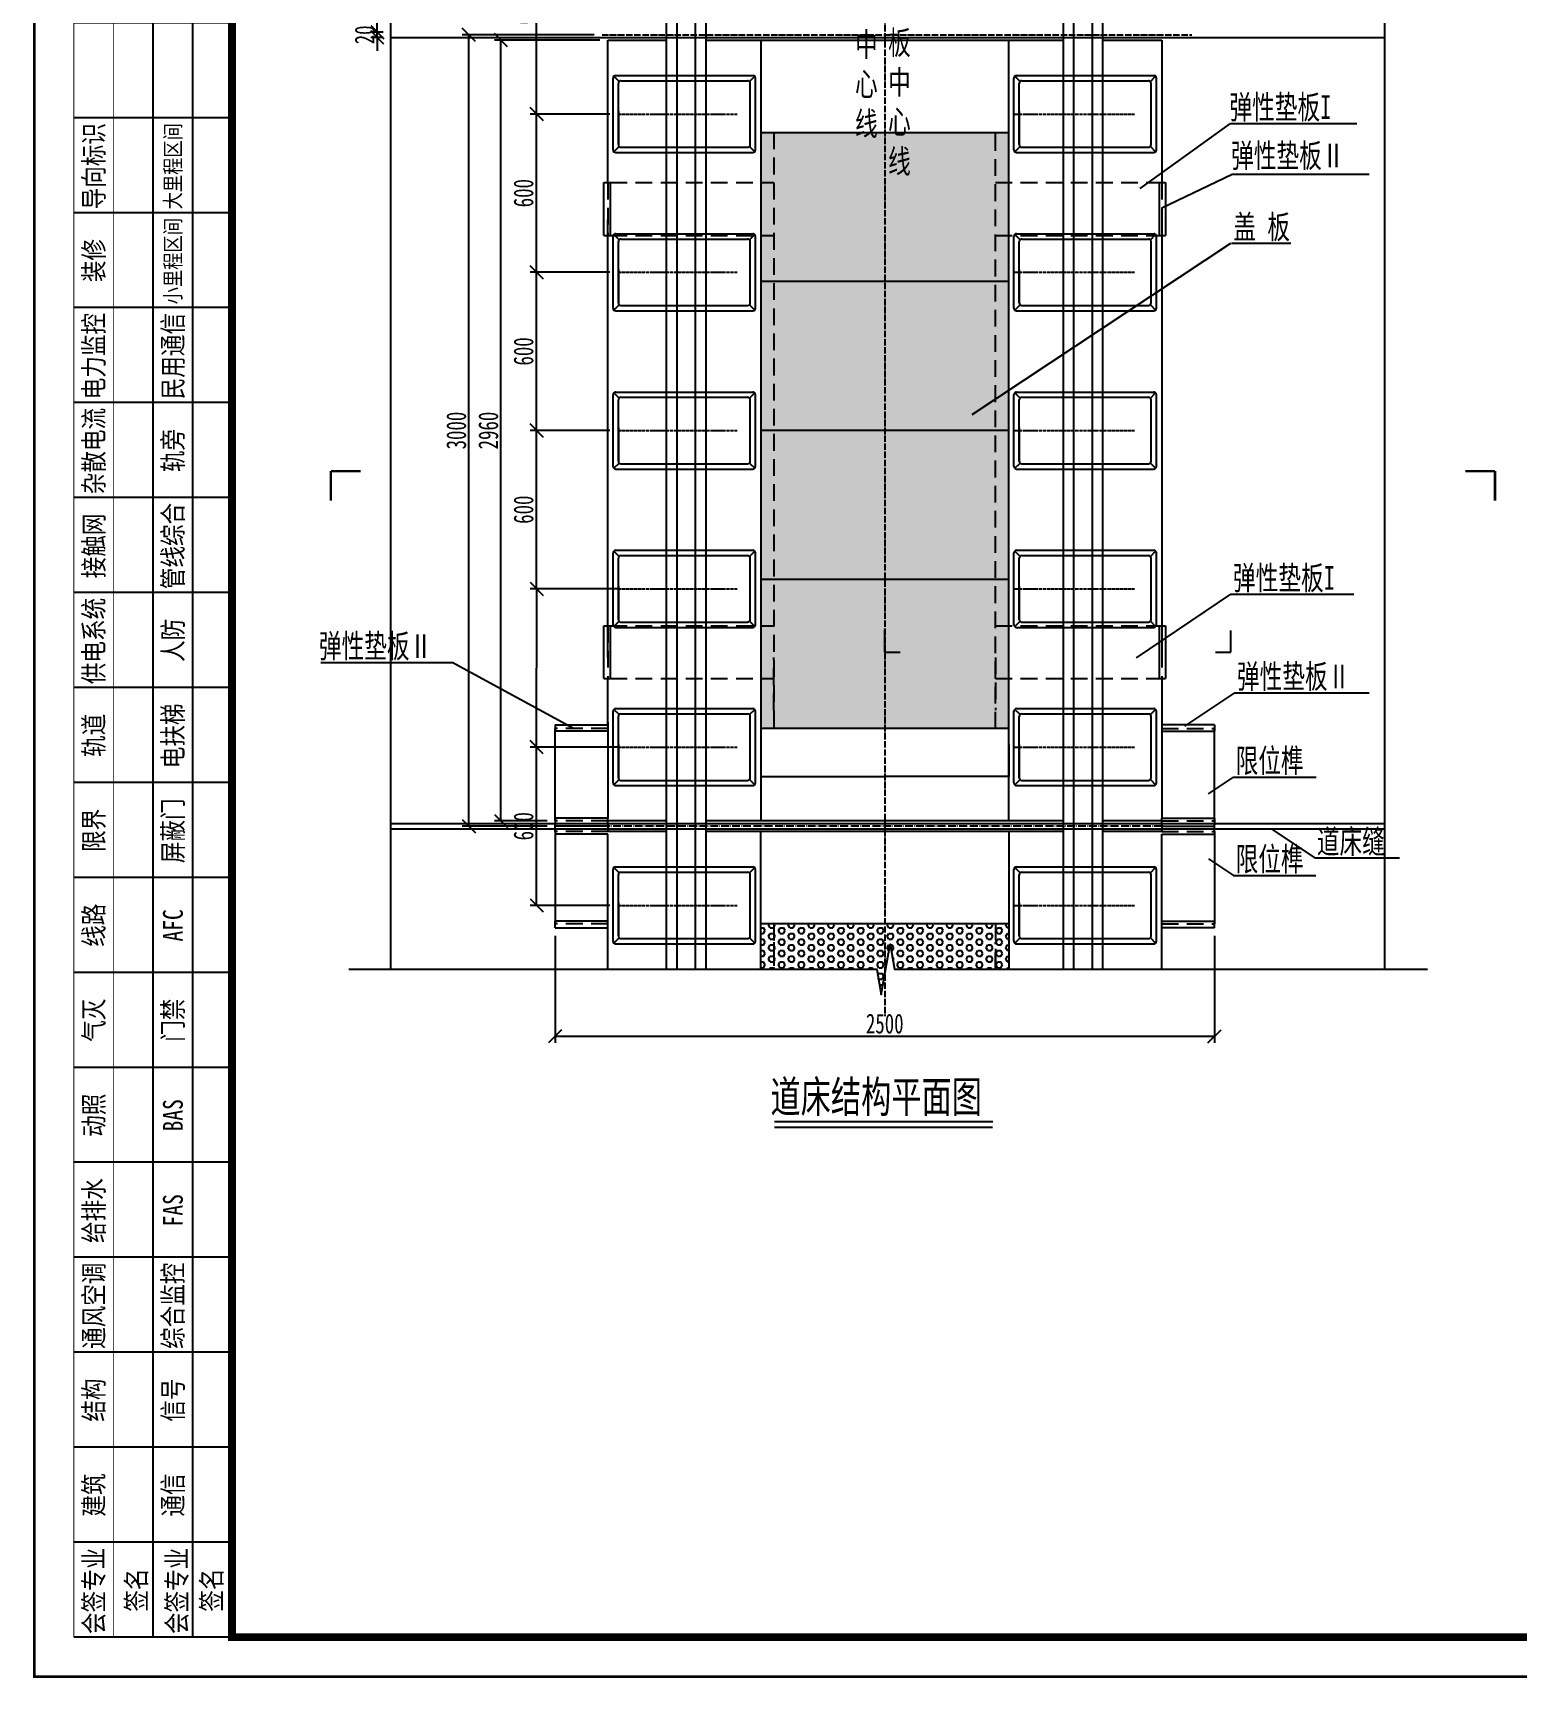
# Model space of a CAD drawing. Header units: millimetres. Extents: x -1251 to 14509, y -61027 to -50920.
# Drawn here: x -1251 to 4376, y -61027 to -54791 of the extents above; entities that cross this region are included whole.
import ezdxf
from ezdxf.enums import TextEntityAlignment as Align

# ---------------------------------------------------------------- set-up
doc = ezdxf.new("R2010")
doc.units = ezdxf.units.MM
for name, pattern in [('ACAD_ISO04W100', [30.5, 24, -3, 0.5, -3]), ('CENTER', [4.1, 3, -0.5, 0.1, -0.5]), ('DASHED', [19.05, 12.7, -6.35])]:
    doc.linetypes.add(name, pattern=pattern)
doc.layers.get('Defpoints').update_dxf_attribs({"color": 250})
for name, color, linetype in [('2', 4, 'Continuous'), ('4', 4, 'Continuous'), ('Axes', 7, 'ACAD_ISO04W100'), ('BZ', 7, 'Continuous'), ('GesoftDrawFrameCountersignBlockLayer', 7, 'Continuous'), ('GesoftDrawFrameCountersignLayer', 7, 'Continuous'), ('GesoftDrawFrameFrameBlockLayer', 7, 'Continuous'), ('GesoftDrawFrameInLineLayer', 85, 'Continuous'), ('GesoftDrawFrameOutLineLayer', 180, 'Continuous'), ('GesoftDrawFrameTitleLayer', 7, 'Continuous'), ('Q◆03 公共标注', 44, 'Continuous'), ('Wall-混凝土墙', 200, 'Continuous'), ('尺寸标注', 7, 'Continuous'), ('枠', 6, 'Continuous'), ('标注', 3, 'Continuous'), ('铁垫板', 7, 'Continuous')]:
    doc.layers.add(name, color=color, linetype=linetype)
doc.styles.add('HZ', font='SimSun.ttf', dxfattribs={"width": 0.7})
doc.styles.add('HZTXT', font='NSimSun.ttf', dxfattribs={"width": 0.7})
doc.styles.get("Standard").update_dxf_attribs({"font": 'arial.ttf'})
doc.styles.add('宋体样式', font='SimSun.ttf', dxfattribs={"width": 0.8})
doc.styles.add('宋体样式宽度0.7', font='SimSun.ttf', dxfattribs={"width": 0.7})
doc.styles.add('宋体样式宽度0.8', font='SimSun.ttf', dxfattribs={"width": 0.8})
doc.styles.add('条形码', font='BC_C39.FBC', dxfattribs={"height": 11})
doc.dimstyles.new('DIMN', dxfattribs={"dimtxt": 75, "dimasz": 50, "dimexe": 25, "dimexo": 30.0005, "dimgap": 10, "dimtad": 1, "dimdec": 0, "dimzin": 0, "dimdsep": 46, "dimtxsty": 'HZ', "dimblk": 'OBLIQUE', "dimcen": 0, "dimclrt": 7, "dimazin": 2, "dimtfac": 1, "dimtdec": 0, "dimtix": 1, "dimtmove": 2, "dimatfit": 3, "dimfxl": 0, "dimtolj": 1, "dimtzin": 0, "dimarcsym": 0})
doc.dimstyles.get("Standard").update_dxf_attribs({"dimtxt": 0.18, "dimasz": 0.18, "dimexe": 0.18, "dimexo": 0.0625, "dimgap": 0.09, "dimtad": 0, "dimtih": 1, "dimtoh": 1, "dimdec": 4, "dimzin": 0, "dimdsep": 46, "dimtxsty": 'Standard', "dimcen": 0.09, "dimadec": 0, "dimazin": 0, "dimtfac": 1, "dimtdec": 4, "dimtofl": 0, "dimtmove": 0, "dimatfit": 3, "dimfxl": 0, "dimtolj": 1, "dimtzin": 0, "dimarcsym": 0})

# ---------------------------------------------------------------- blocks, each defined once
blk = doc.blocks.new('_Oblique')
at = {"color": 0, "linetype": 'ByBlock', "lineweight": -2}
blk.add_line((-0.5, -0.5), (0.5, 0.5), dxfattribs=at)
blk = doc.blocks.new('*D37')
at = {"layer": 'Defpoints', "color": 0, "transparency": 16777216}
for p in [(523.3, -54818.1), (928.5, -54818.1), (728.5, -57778.1)]:
    blk.add_point(p, dxfattribs=at)
at = {"layer": 'Q◆03 公共标注', "color": 0, "lineweight": -2, "transparency": 16777216}
for p, q in [((898.5, -54818.1), (498.3, -54818.1)), ((523.3, -57778.1), (523.3, -54818.1)), ((698.5, -57778.1), (498.3, -57778.1))]:
    blk.add_line(p, q, dxfattribs=at)
at = {"layer": 'Q◆03 公共标注', "color": 0, "lineweight": -2, "transparency": 16777216, "xscale": 50, "yscale": 50, "zscale": 50}
for p, rotation in [((523.3, -54818.1), 90), ((523.3, -57778.1), 270)]:
    blk.add_blockref('_Oblique', p, dxfattribs=dict(at, rotation=rotation))
at = {"layer": 'Q◆03 公共标注', "color": 7, "transparency": 16777216, "insert": (475.8, -56298.1), "char_height": 75, "attachment_point": 5, "rotation": 90, "style": 'HZ'}
blk.add_mtext('\\A1;2960', dxfattribs=at)
blk = doc.blocks.new('*D38')
at = {"layer": 'Defpoints', "color": 0, "transparency": 16777216}
for p in [(401.7, -54798.1), (907.1, -54798.1), (728.5, -57798.1)]:
    blk.add_point(p, dxfattribs=at)
at = {"layer": 'Q◆03 公共标注', "color": 0, "lineweight": -2, "transparency": 16777216}
for p, q in [((877.1, -54798.1), (376.7, -54798.1)), ((401.7, -57798.1), (401.7, -54798.1)), ((698.5, -57798.1), (376.7, -57798.1))]:
    blk.add_line(p, q, dxfattribs=at)
at = {"layer": 'Q◆03 公共标注', "color": 0, "lineweight": -2, "transparency": 16777216, "xscale": 50, "yscale": 50, "zscale": 50}
for p, rotation in [((401.7, -54798.1), 90), ((401.7, -57798.1), 270)]:
    blk.add_blockref('_Oblique', p, dxfattribs=dict(at, rotation=rotation))
at = {"layer": 'Q◆03 公共标注', "color": 7, "transparency": 16777216, "insert": (354.2, -56298.1), "char_height": 75, "attachment_point": 5, "rotation": 90, "style": 'HZ'}
blk.add_mtext('\\A1;3000', dxfattribs=at)
blk = doc.blocks.new('*D40')
at = {"layer": 'Defpoints', "color": 0, "transparency": 16777216}
for p in [(728.5, -58183.1), (3228.5, -58183.1), (3228.5, -58594.4)]:
    blk.add_point(p, dxfattribs=at)
at = {"layer": 'Q◆03 公共标注', "color": 0, "lineweight": -2, "transparency": 16777216}
for p, q in [((728.5, -58213.1), (728.5, -58619.4)), ((3228.5, -58213.1), (3228.5, -58619.4)), ((728.5, -58594.4), (3228.5, -58594.4))]:
    blk.add_line(p, q, dxfattribs=at)
at = {"layer": 'Q◆03 公共标注', "color": 0, "lineweight": -2, "transparency": 16777216, "xscale": 50, "yscale": 50, "zscale": 50, "rotation": 180}
blk.add_blockref('_Oblique', (728.5, -58594.4), dxfattribs=at)
at = {"layer": 'Q◆03 公共标注', "color": 0, "lineweight": -2, "transparency": 16777216, "xscale": 50, "yscale": 50, "zscale": 50}
blk.add_blockref('_Oblique', (3228.5, -58594.4), dxfattribs=at)
at = {"layer": 'Q◆03 公共标注', "color": 7, "transparency": 16777216, "insert": (1978.5, -58546.9), "char_height": 75, "attachment_point": 5, "style": 'HZ'}
blk.add_mtext('\\A1;2500', dxfattribs=at)
blk = doc.blocks.new('*D36')
at = {"layer": 'BZ', "color": 0, "lineweight": -2, "transparency": 16777216}
for p, q in [((1508.5, -57488.2), (1508.5, -57609.3)), ((2448.5, -57488.2), (2448.5, -57609.3)), ((1508.6, -57609.2), (1977.9, -57609.2)), ((2448.3, -57609.2), (1979.1, -57609.2))]:
    blk.add_line(p, q, dxfattribs=at)
at = {"layer": 'BZ', "color": 0, "transparency": 16777216}
for points in [[(1508.6, -57609.1), (1508.6, -57609.2), (1508.5, -57609.2)], [(2448.3, -57609.1), (2448.3, -57609.2), (2448.5, -57609.2)]]:
    blk.add_solid(points, dxfattribs=at)
at = {"layer": 'Defpoints', "color": 0, "transparency": 16777216}
for p in [(1508.5, -57488.1), (2448.5, -57488.1), (2448.5, -57609.2)]:
    blk.add_point(p, dxfattribs=at)
at = {"layer": 'BZ', "color": 0, "transparency": 16777216, "insert": (1978.5, -57609.2), "char_height": 0.18, "attachment_point": 5}
blk.add_mtext('\\A1;940.0000', dxfattribs=at)
blk = doc.blocks.new('*D21')
at = {"layer": 'BZ', "color": 0, "lineweight": -2, "transparency": 16777216}
for p, q in [((966.6, -56898.1), (658.5, -56898.1)), ((658.7, -56898.3), (658.7, -57198)), ((658.7, -57498), (658.7, -57198.3)), ((966.6, -57498.1), (658.5, -57498.1))]:
    blk.add_line(p, q, dxfattribs=at)
at = {"layer": 'BZ', "color": 0, "transparency": 16777216}
for points in [[(658.6, -56898.3), (658.7, -56898.3), (658.7, -56898.1)], [(658.6, -57498), (658.7, -57498), (658.7, -57498.1)]]:
    blk.add_solid(points, dxfattribs=at)
at = {"layer": 'Defpoints', "color": 0, "transparency": 16777216}
for p in [(658.7, -56898.1), (966.7, -56898.1), (966.7, -57498.1)]:
    blk.add_point(p, dxfattribs=at)
at = {"layer": 'BZ', "color": 0, "transparency": 16777216, "insert": (658.7, -57198.1), "char_height": 0.18, "attachment_point": 5}
blk.add_mtext('\\A1;600.0000', dxfattribs=at)
blk = doc.blocks.new('*D22')
at = {"layer": 'Defpoints', "color": 0, "transparency": 16777216}
for p in [(658.7, -55098.1), (966.7, -55098.1), (966.7, -55698.1)]:
    blk.add_point(p, dxfattribs=at)
at = {"layer": 'Q◆03 公共标注', "color": 0, "lineweight": -2, "transparency": 16777216}
for p, q in [((936.7, -55098.1), (633.7, -55098.1)), ((658.7, -55698.1), (658.7, -55098.1)), ((936.7, -55698.1), (633.7, -55698.1))]:
    blk.add_line(p, q, dxfattribs=at)
at = {"layer": 'Q◆03 公共标注', "color": 0, "lineweight": -2, "transparency": 16777216, "xscale": 50, "yscale": 50, "zscale": 50}
for p, rotation in [((658.7, -55098.1), 90), ((658.7, -55698.1), 270)]:
    blk.add_blockref('_Oblique', p, dxfattribs=dict(at, rotation=rotation))
at = {"layer": 'Q◆03 公共标注', "color": 7, "transparency": 16777216, "insert": (609.2, -55398.1), "char_height": 75, "attachment_point": 5, "rotation": 90, "style": 'HZ'}
blk.add_mtext('\\A1;600', dxfattribs=at)
blk = doc.blocks.new('*D23')
at = {"layer": 'Defpoints', "color": 0, "transparency": 16777216}
for p in [(658.7, -54498.1), (966.7, -54498.1), (966.7, -55098.1)]:
    blk.add_point(p, dxfattribs=at)
at = {"layer": 'Q◆03 公共标注', "color": 0, "lineweight": -2, "transparency": 16777216}
for p, q in [((936.7, -54498.1), (633.7, -54498.1)), ((658.7, -55098.1), (658.7, -54498.1)), ((936.7, -55098.1), (633.7, -55098.1))]:
    blk.add_line(p, q, dxfattribs=at)
at = {"layer": 'Q◆03 公共标注', "color": 0, "lineweight": -2, "transparency": 16777216, "xscale": 50, "yscale": 50, "zscale": 50}
for p, rotation in [((658.7, -54498.1), 90), ((658.7, -55098.1), 270)]:
    blk.add_blockref('_Oblique', p, dxfattribs=dict(at, rotation=rotation))
at = {"layer": 'Q◆03 公共标注', "color": 7, "transparency": 16777216, "insert": (609.2, -54705.1), "char_height": 75, "attachment_point": 5, "rotation": 90, "style": 'HZ'}
blk.add_mtext('\\A1;600', dxfattribs=at)
blk = doc.blocks.new('*D24')
at = {"layer": 'Defpoints', "color": 0, "transparency": 16777216}
for p in [(658.7, -55698.1), (966.7, -55698.1), (966.7, -56298.1)]:
    blk.add_point(p, dxfattribs=at)
at = {"layer": 'Q◆03 公共标注', "color": 0, "lineweight": -2, "transparency": 16777216}
for p, q in [((936.7, -55698.1), (633.7, -55698.1)), ((658.7, -56298.1), (658.7, -55698.1)), ((936.7, -56298.1), (633.7, -56298.1))]:
    blk.add_line(p, q, dxfattribs=at)
at = {"layer": 'Q◆03 公共标注', "color": 0, "lineweight": -2, "transparency": 16777216, "xscale": 50, "yscale": 50, "zscale": 50}
for p, rotation in [((658.7, -55698.1), 90), ((658.7, -56298.1), 270)]:
    blk.add_blockref('_Oblique', p, dxfattribs=dict(at, rotation=rotation))
at = {"layer": 'Q◆03 公共标注', "color": 7, "transparency": 16777216, "insert": (609.2, -55998.1), "char_height": 75, "attachment_point": 5, "rotation": 90, "style": 'HZ'}
blk.add_mtext('\\A1;600', dxfattribs=at)
blk = doc.blocks.new('*D25')
at = {"layer": 'Defpoints', "color": 0, "transparency": 16777216}
for p in [(658.7, -56298.1), (966.7, -56298.1), (966.7, -56898.1)]:
    blk.add_point(p, dxfattribs=at)
at = {"layer": 'Q◆03 公共标注', "color": 0, "lineweight": -2, "transparency": 16777216}
for p, q in [((936.7, -56298.1), (633.7, -56298.1)), ((658.7, -56898.1), (658.7, -56298.1)), ((936.7, -56898.1), (633.7, -56898.1))]:
    blk.add_line(p, q, dxfattribs=at)
at = {"layer": 'Q◆03 公共标注', "color": 0, "lineweight": -2, "transparency": 16777216, "xscale": 50, "yscale": 50, "zscale": 50}
for p, rotation in [((658.7, -56298.1), 90), ((658.7, -56898.1), 270)]:
    blk.add_blockref('_Oblique', p, dxfattribs=dict(at, rotation=rotation))
at = {"layer": 'Q◆03 公共标注', "color": 7, "transparency": 16777216, "insert": (609.2, -56598.1), "char_height": 75, "attachment_point": 5, "rotation": 90, "style": 'HZ'}
blk.add_mtext('\\A1;600', dxfattribs=at)
blk = doc.blocks.new('*D26')
at = {"layer": 'Defpoints', "color": 0, "transparency": 16777216}
for p in [(658.7, -57498.1), (966.7, -57498.1), (966.7, -58098.1)]:
    blk.add_point(p, dxfattribs=at)
at = {"layer": 'Q◆03 公共标注', "color": 0, "lineweight": -2, "transparency": 16777216}
for p, q in [((936.7, -57498.1), (633.7, -57498.1)), ((658.7, -58098.1), (658.7, -57498.1)), ((936.7, -58098.1), (633.7, -58098.1))]:
    blk.add_line(p, q, dxfattribs=at)
at = {"layer": 'Q◆03 公共标注', "color": 0, "lineweight": -2, "transparency": 16777216, "xscale": 50, "yscale": 50, "zscale": 50}
for p, rotation in [((658.7, -57498.1), 90), ((658.7, -58098.1), 270)]:
    blk.add_blockref('_Oblique', p, dxfattribs=dict(at, rotation=rotation))
at = {"layer": 'Q◆03 公共标注', "color": 7, "transparency": 16777216, "insert": (609.2, -57798.1), "char_height": 75, "attachment_point": 5, "rotation": 90, "style": 'HZ'}
blk.add_mtext('\\A1;600', dxfattribs=at)
blk = doc.blocks.new('*D27')
at = {"layer": 'Defpoints', "color": 0, "transparency": 16777216}
for p in [(54.5, -54788.1), (106.2, -54788.1), (106.2, -54808.1)]:
    blk.add_point(p, dxfattribs=at)
at = {"layer": 'Q◆03 公共标注', "color": 0, "lineweight": -2, "transparency": 16777216}
for p, q in [((54.5, -54788.1), (54.5, -54738.1)), ((76.2, -54788.1), (29.5, -54788.1)), ((76.2, -54808.1), (29.5, -54808.1)), ((54.5, -54808.1), (54.5, -54788.1)), ((54.5, -54808.1), (54.5, -54858.1))]:
    blk.add_line(p, q, dxfattribs=at)
at = {"layer": 'Q◆03 公共标注', "color": 0, "lineweight": -2, "transparency": 16777216, "xscale": 50, "yscale": 50, "zscale": 50}
for p, rotation in [((54.5, -54788.1), 270), ((54.5, -54808.1), 90)]:
    blk.add_blockref('_Oblique', p, dxfattribs=dict(at, rotation=rotation))
at = {"layer": 'Q◆03 公共标注', "color": 7, "transparency": 16777216, "insert": (7, -54798.1), "char_height": 75, "attachment_point": 5, "rotation": 90, "style": 'HZ'}
blk.add_mtext('\\A1;20', dxfattribs=at)
blk = doc.blocks.new('杭州4号线二期会签定义_2e1cf7a908f61d0b50dc33cccab90907')
at = {"layer": 'GesoftDrawFrameCountersignLayer', "color": 7}
for p, q in [((0, 271), (-20, 271)), ((0, 260), (-20, 260)), ((0, 249), (-20, 249)), ((0, 238), (-20, 238)), ((0, 227), (-20, 227)), ((0, 216), (-20, 216)), ((0, 204), (-20, 204)), ((0, 192), (-20, 192)), ((0, 180), (-20, 180)), ((0, 168), (-20, 168)), ((0, 156), (-20, 156)), ((0, 144), (-20, 144)), ((0, 132), (-20, 132)), ((0, 120), (-20, 120)), ((0, 108), (-20, 108)), ((0, 96), (-20, 96)), ((0, 84), (-20, 84)), ((0, 72), (-20, 72)), ((0, 60), (-20, 60)), ((0, 48), (-20, 48)), ((0, 36), (-20, 36)), ((0, 24), (-20, 24)), ((0, 12), (-20, 12)), ((0, 0), (-20, 0))]:
    blk.add_line(p, q, dxfattribs=at)
for points in [[(0, 285), (0, 0)], [(-10, 282), (-10, 216)], [(-5, 282), (-5, 216)], [(-10, 204), (-10, 0)], [(-5, 204), (-5, 0)]]:
    blk.add_lwpolyline(points, dxfattribs=at)
at = {"layer": 'GesoftDrawFrameCountersignLayer', "color": 7, "const_width": 0.1}
for points in [[(0, 282), (-20, 282)], [(-20, 282), (-20, 0)], [(-15, 282), (-15, 216)], [(-15, 204), (-15, 0)]]:
    blk.add_lwpolyline(points, dxfattribs=at)
at = {"layer": 'GesoftDrawFrameCountersignLayer', "color": 7, "style": '宋体样式宽度0.8', "width": 0.8}
for s, height, p in [('AFC', 2.5, (-16.23, 274.9)), ('动力照明', 2.4, (-6.23, 260.11)), ('屏蔽门', 2.5, (-16.23, 261.3)), ('FAS/BAS', 2.5, (-16.18, 249.65)), ('给排水', 2.5, (-6.23, 250.53)), ('综合监控', 2.4, (-16.23, 238.11)), ('通风空调', 2.4, (-6.23, 238.15)), ('轨道', 2.5, (-6.23, 229.63)), ('信号', 2.5, (-16.23, 229.63)), ('通信', 2.5, (-16.23, 218.69)), ('线路', 2.5, (-6.23, 218.69)), ('相关线路', 2.5, (-13.71, 204.33)), ('系统', 2.5, (-9.05, 207.31)), ('会签栏', 2.5, (-4.54, 205.81)), ('导向标识', 2.5, (-16.23, 180.42)), ('大里程区间', 2, (-6.48, 180.42)), ('小里程区间', 2, (-6.48, 168.42)), ('装修', 2.5, (-16.23, 171.23)), ('电力监控', 2.5, (-16.23, 156.42)), ('民用通信', 2.5, (-6.23, 156.42)), ('杂散电流', 2.5, (-16.23, 144.42)), ('轨旁', 2.5, (-6.23, 147.23)), ('接触网', 2.5, (-16.23, 133.8)), ('管线综合', 2.5, (-6.23, 132.42)), ('供电系统', 2.5, (-16.23, 120.42)), ('人防', 2.5, (-6.23, 123.23)), ('轨道', 2.5, (-16.23, 111.23)), ('电扶梯', 2.5, (-6.23, 109.8)), ('限界', 2.5, (-16.23, 99.23)), ('屏蔽门', 2.5, (-6.23, 97.8)), ('线路', 2.5, (-16.23, 87.23)), ('AFC', 2.5, (-6.23, 87.9)), ('气灭', 2.5, (-16.23, 75.23)), ('门禁', 2.5, (-6.23, 75.23)), ('动照', 2.5, (-16.23, 63.23)), ('BAS', 2.5, (-6.23, 63.9)), ('给排水', 2.5, (-16.23, 49.8)), ('FAS', 2.5, (-6.23, 51.9)), ('通风空调', 2.5, (-16.23, 36.42)), ('综合监控', 2.5, (-6.23, 36.42)), ('结构', 2.5, (-16.23, 27.23)), ('信号', 2.5, (-6.23, 27.23)), ('建筑', 2.5, (-16.23, 15.23)), ('通信', 2.5, (-6.23, 15.23)), ('会签专业   ', 2.5, (-16.23, 0.39)), ('会签专业   ', 2.5, (-5.73, 0.39)), ('签名', 2.5, (-10.85, 3.22)), ('签名', 2.5, (-1.35, 3.22))]:
    blk.add_text(s, height=height, rotation=90, dxfattribs=at).set_placement(p)
blk = doc.blocks.new('0.25_a528e8101059b214a0224c9661d1e9c2')
at = {"layer": 'GesoftDrawFrameInLineLayer', "color": 0, "const_width": 1}
blk.add_lwpolyline([(0, 0), (0, 287), (-495, 287), (-495, 0), (0, 0)], dxfattribs=at)
at = {"layer": 'GesoftDrawFrameOutLineLayer', "color": 0, "const_width": 0.35}
blk.add_lwpolyline([(5, -5), (5, 292), (-520, 292), (-520, -5), (5, -5)], dxfattribs=at)
blk = doc.blocks.new('GESOFT00000000NEW_049a35bf7f0736cc4250df00ece10f93_a528e8101059b214a0224c9661d1e9c2_2e1cf7a908f61d0b50dc33cccab90907')
at = {"layer": 'GesoftDrawFrameCountersignBlockLayer'}
blk.add_blockref('杭州4号线二期会签定义_2e1cf7a908f61d0b50dc33cccab90907', (-495, 0), dxfattribs=at)
at = {"layer": 'GesoftDrawFrameFrameBlockLayer'}
blk.add_blockref('0.25_a528e8101059b214a0224c9661d1e9c2', (0, 0), dxfattribs=at)
at = {"layer": 'GesoftDrawFrameTitleLayer', "color": 7, "style": '条形码', "width": 2}
blk.add_attdef('BARCODE', (-2.8, 60.5), '', height=6, rotation=90, dxfattribs=at)
at = {"layer": 'GesoftDrawFrameTitleLayer', "style": '宋体样式'}
for tag, height, width, p in [('GCMC0', 3.6, 0.8, (-40, 43.4)), ('SHEJI', 2.5, 0.8, (-154, 35.2)), ('SHEJI2', 2.5, 0.8, (-137.76, 35.27)), ('SJJD', 2.5, 0.8, (-14, 34.4)), ('JIAOHE', 2.5, 0.8, (-154, 28.8)), ('JIAOHE2', 2.5, 0.8, (-137.61, 28.83)), ('VERSION0', 2.5, 0.8, (-14, 26.4)), ('ZTSD', 2.5, 0.8, (-190, 24)), ('ZYFZR1', 2.5, 0.8, (-154, 22.4)), ('ZYFZR2', 2.5, 0.8, (-137.76, 22.24)), ('CEMING', 4, 0.7, (-84, 22.59)), ('BILI', 2.5, 0.8, (-14, 18.4)), ('XMFZR1', 2.5, 0.8, (-154, 16)), ('XMFZR2', 2.5, 0.8, (-137.98, 16.22)), ('DOCNAME0', 3.5, 0.9, (-84, 13.27)), ('SENHE', 2.5, 0.8, (-154, 9.6)), ('SENHE2', 2.5, 0.8, (-137.41, 9.52)), ('DOCNAME2', 3.5, 0.9, (-84, 9.42)), ('RIQI', 2.5, 0.8, (-14, 10.4)), ('XTSD', 2.5, 0.8, (-190, 4.8)), ('SENDING', 2.5, 0.8, (-154, 3.2)), ('SENDING2', 2.5, 0.8, (-137.41, 3.81)), ('TUHAO', 2.5, 0.8, (-91.5, 3.2)), ('PROJECTNO', 2.5, 0.8, (-47.5, 3.2)), ('PAGENUMBER', 2.5, 0.8, (-31.78, 3.83)), ('PAGECOUNT', 2.5, 0.8, (-10.8, 3.83))]:
    blk.add_attdef(tag, text='', height=height, dxfattribs=dict(at, width=width)).set_placement(p, align=Align.MIDDLE_CENTER)
blk.add_attdef('PIANMING', text='', height=4, dxfattribs=at).set_placement((-84, 31.09), align=Align.MIDDLE_CENTER)

msp = doc.modelspace()

# ---------------------------------------------------------------- hatches: boundary and pattern name
at = {"layer": 'BZ'}
h = msp.add_hatch(dxfattribs=at)
h.set_pattern_fill('HEX', color=256, scale=100, style=0)
h.set_pattern_definition([(0, (-16837.072, -19276.782), (0, 21.650635), [12.5, -25]), (120, (-16837.072, -19276.782), (-18.75, -10.825318), [12.5, -25]), (60, (-16824.572, -19276.782), (-18.75, 10.825318), [12.5, -25])])
h.paths.add_polyline_path([(1508.46258, -55168.13528), (2448.46258, -55168.13528), (2448.46258, -57428.13528), (1508.46258, -57428.13528)])
h = msp.add_hatch(dxfattribs=at)
h.set_pattern_fill('HEX', color=256, scale=100, style=0)
h.set_pattern_definition([(0, (-16080.887, -35016.694), (0, 21.650635), [12.5, -25]), (120, (-16080.887, -35016.694), (-18.75, -10.825318), [12.5, -25]), (60, (-16068.387, -35016.694), (-18.75, 10.825318), [12.5, -25])])
h.paths.add_polyline_path([(1508.46258, -58340.48407), (1948.25145, -58340.48407), (1965.12392, -58436.1726), (1998.86886, -58244.79553), (2015.74133, -58340.48407), (2448.46258, -58340.48407), (2448.46258, -58168.13528), (1508.46258, -58168.13528)])

# ---------------------------------------------------------------- linework, layer by layer
at = {"color": 3}
msp.add_line((798.08078, -57428.13528), (338.17484, -57176.88902), dxfattribs=at)
at = {"layer": '2'}
for p, q in [((928.46258, -55358.13528), (938.46258, -55358.13528)), ((3018.46258, -55358.13528), (3028.46258, -55358.13528)), ((928.46258, -55558.13528), (938.46258, -55558.13528)), ((3018.46258, -55558.13528), (3028.46258, -55558.13528)), ((928.46258, -57038.13528), (938.46258, -57038.13528)), ((3018.46258, -57038.13528), (3028.46258, -57038.13528)), ((3018.46258, -57238.13528), (3028.46258, -57238.13528))]:
    msp.add_line(p, q, dxfattribs=at)
at = {"layer": '4'}
for p, q in [((106.17022, -58340.48407), (106.17022, -54263.5469)), ((3874.87812, -58340.48407), (3874.87812, -54263.5469)), ((106.17022, -54808.13528), (3874.87812, -54808.13528)), ((928.46258, -54818.13528), (1150.96258, -54818.13528)), ((928.46258, -55358.13528), (928.46258, -54818.13528)), ((1300.96258, -54818.13528), (2655.96258, -54818.13528)), ((1508.46258, -54818.13528), (1508.46258, -57778.13528)), ((2448.46258, -57778.13528), (2448.46258, -54818.13528)), ((2805.99267, -54818.13528), (3028.46258, -54818.13528)), ((3028.46258, -54818.13528), (3028.46258, -55358.13528)), ((1508.46258, -55168.13528), (2448.46258, -55168.13528)), ((913.46258, -55558.13528), (913.46258, -55358.13528)), ((913.46258, -55358.13528), (938.46258, -55358.13528)), ((938.46258, -55558.13528), (938.46258, -55358.13528)), ((3018.46258, -55358.13528), (3018.46258, -55558.13528)), ((3018.46258, -55358.13528), (3043.46258, -55358.13528)), ((3043.46258, -55358.13528), (3043.46258, -55558.13528)), ((928.46258, -57158.13528), (928.46258, -55498.13528)), ((3028.46258, -55498.13528), (3028.46258, -57158.13528)), ((913.46258, -55558.13528), (938.46258, -55558.13528)), ((3018.46258, -55558.13528), (3043.46258, -55558.13528)), ((2448.46258, -55733.13528), (1508.46258, -55733.13528)), ((2448.46258, -56298.13528), (1508.46258, -56298.13528)), ((2448.46258, -56863.13528), (1508.46258, -56863.13528)), ((913.46258, -57238.13528), (913.46258, -57038.13528)), ((913.46258, -57038.13528), (938.46258, -57038.13528)), ((938.46258, -57238.13528), (938.46258, -57038.13528)), ((1978.46258, -57138.13528), (1978.47617, -57053.56365)), ((3018.46258, -57038.13528), (3018.46258, -57238.13528)), ((3018.46258, -57038.13528), (3043.46258, -57038.13528)), ((3043.46258, -57038.13528), (3043.46258, -57238.13528)), ((3290.90694, -57138.13528), (3290.92054, -57056.12935)), ((1978.46258, -57138.13528), (2036.90396, -57138.13528)), ((3232.46556, -57138.13528), (3290.90694, -57138.13528)), ((913.46258, -57238.13528), (938.46258, -57238.13528)), ((928.46258, -57418.13528), (928.46258, -57238.13528)), ((3018.46258, -57238.13528), (3043.46258, -57238.13528)), ((3028.46258, -57238.13528), (3028.46258, -57428.13528)), ((728.46258, -57413.13528), (928.46258, -57413.13528)), ((728.46258, -57413.13528), (728.46258, -57438.13528)), ((728.46258, -57778.13528), (728.46258, -57428.13528)), ((928.46258, -57438.13528), (728.46258, -57438.13528)), ((928.46258, -57403.13528), (928.46258, -57768.13528)), ((2448.46258, -57428.13528), (1508.46258, -57428.13528)), ((3228.46258, -57413.13528), (3028.46258, -57413.13528)), ((3028.46258, -57413.13528), (3028.46258, -57438.13528)), ((3028.46258, -57438.13528), (3228.46258, -57438.13528)), ((3028.46258, -57438.13528), (3028.46258, -57768.13528)), ((3228.46258, -57413.13528), (3228.46258, -57438.13528)), ((3228.46258, -57778.13528), (3228.46258, -57428.13528)), ((106.17022, -57788.13528), (3874.87812, -57788.13528)), ((106.17022, -57808.13528), (3874.87812, -57808.13528)), ((728.46258, -57768.13528), (728.46258, -57793.13528)), ((928.46258, -57768.13528), (728.46258, -57768.13528)), ((728.46258, -57818.13528), (728.46258, -57793.13528)), ((928.46258, -57798.13528), (728.46258, -57798.13528)), ((928.46258, -57798.13528), (728.46258, -57798.13528)), ((928.46258, -57793.13528), (928.46258, -57768.13528)), ((1150.96258, -57778.13528), (928.46258, -57778.13528)), ((928.46258, -57793.13528), (928.46258, -57818.13528)), ((2655.96258, -57778.13528), (1300.96258, -57778.13528)), ((3028.46258, -57778.13528), (2805.99267, -57778.13528)), ((3028.46258, -57793.13528), (3028.46258, -57768.13528)), ((3028.46258, -57768.13528), (3228.46258, -57768.13528)), ((3028.46258, -57793.13528), (3028.46258, -57818.13528)), ((3028.46258, -57798.13528), (3228.46258, -57798.13528)), ((3028.46258, -57798.13528), (3228.46258, -57798.13528)), ((3228.46258, -57768.13528), (3228.46258, -57793.13528)), ((3228.46258, -57818.13528), (3228.46258, -57793.13528)), ((728.46258, -57818.13528), (728.46258, -58168.13528)), ((928.46258, -57828.13528), (728.46258, -57828.13528)), ((1150.96258, -57818.13528), (928.46258, -57818.13528)), ((928.46258, -58340.48407), (928.46258, -57828.13528)), ((2655.96258, -57818.13528), (1300.96258, -57818.13528)), ((1508.46258, -58340.48407), (1508.46258, -57818.13528)), ((2448.46258, -57818.13528), (2448.46258, -58340.48407)), ((3028.46258, -57818.13528), (2805.99267, -57818.13528)), ((3028.46258, -57828.13528), (3228.46258, -57828.13528)), ((3028.46258, -58158.13528), (3028.46258, -57828.13528)), ((3228.46258, -57818.13528), (3228.46258, -58168.13528)), ((728.46258, -58183.13528), (728.46258, -58158.13528)), ((928.46258, -58158.13528), (728.46258, -58158.13528)), ((728.46258, -58183.13528), (928.46258, -58183.13528)), ((2448.46258, -58168.13528), (1508.46258, -58168.13528)), ((3028.46258, -58340.48407), (3028.46258, -58158.13528)), ((3028.46258, -58158.13528), (3228.46258, -58158.13528)), ((3228.46258, -58183.13528), (3028.46258, -58183.13528)), ((3228.46258, -58183.13528), (3228.46258, -58158.13528))]:
    msp.add_line(p, q, dxfattribs=at)
at = {"layer": '4', "color": 2, "linetype": 'DASHED', "ltscale": 5}
for p, q in [((1558.46258, -55168.13528), (1558.46258, -57428.13528)), ((2398.46258, -57428.13528), (2398.46258, -55168.13528)), ((928.46258, -55358.13528), (928.46258, -55558.13528)), ((938.46258, -55358.13528), (1558.46258, -55358.13528)), ((2398.46258, -55358.13528), (3018.46258, -55358.13528)), ((3028.46258, -55358.13528), (3028.46258, -55558.13528)), ((938.46258, -55558.13528), (1558.46258, -55558.13528)), ((2398.46258, -55558.13528), (3018.46258, -55558.13528)), ((928.46258, -57038.13528), (928.46258, -57238.13528)), ((938.46258, -57038.13528), (1558.46258, -57038.13528)), ((2398.46258, -57038.13528), (3018.46258, -57038.13528)), ((3028.46258, -57038.13528), (3028.46258, -57238.13528)), ((1558.46258, -57358.13528), (1558.46258, -57158.13528)), ((2398.46258, -57158.13528), (2398.46258, -57358.13528)), ((938.46258, -57238.13528), (1558.46258, -57238.13528)), ((2398.46258, -57238.13528), (3018.46258, -57238.13528)), ((928.46258, -57428.13528), (728.46258, -57428.13528)), ((3028.46258, -57428.13528), (3228.46258, -57428.13528)), ((928.46258, -57778.13528), (728.46258, -57778.13528)), ((3028.46258, -57778.13528), (3228.46258, -57778.13528)), ((928.46258, -57818.13528), (728.46258, -57818.13528)), ((3028.46258, -57818.13528), (3228.46258, -57818.13528)), ((928.46258, -58168.13528), (728.46258, -58168.13528)), ((1558.46258, -58168.13528), (1558.46258, -58340.48407)), ((2398.46258, -58168.13528), (2398.46258, -58340.48407)), ((3028.46258, -58168.13528), (3228.46258, -58168.13528)), ((1558.46258, -58238.13528), (1558.46258, -58340.48407)), ((2398.46258, -58340.48407), (2398.46258, -58238.13528))]:
    msp.add_line(p, q, dxfattribs=at)
at = {"layer": 'Axes', "color": 6}
for p, q in [((1978.46258, -54273.58813), (1978.46258, -58518.47276)), ((907.09553, -54798.13528), (3143.01842, -54798.13528))]:
    msp.add_line(p, q, dxfattribs=at)
at = {"layer": 'Axes', "color": 2, "ltscale": 0.5}
for p, q in [((966.65729, -55098.13528), (1419.30367, -55098.13528)), ((2472.36155, -55098.13528), (2925.00792, -55098.13528)), ((966.65729, -55698.13528), (1419.30367, -55698.13528)), ((2472.36155, -55698.13528), (2925.00792, -55698.13528)), ((966.65729, -56298.13528), (1419.30367, -56298.13528)), ((2472.36155, -56298.13528), (2925.00792, -56298.13528)), ((966.65729, -56898.13528), (1419.30367, -56898.13528)), ((2472.36155, -56898.13528), (2925.00792, -56898.13528)), ((966.65729, -57498.13528), (1419.30367, -57498.13528)), ((2472.36155, -57498.13528), (2925.00792, -57498.13528)), ((966.65729, -58098.13528), (1419.30367, -58098.13528)), ((2472.36155, -58098.13528), (2925.00792, -58098.13528))]:
    msp.add_line(p, q, dxfattribs=at)
at = {"layer": 'BZ', "color": 1}
for p, q in [((948.51359, -55234.13528), (948.51359, -54962.13528)), ((971.44253, -54975.06421), (951.44253, -54955.06421)), ((958.51359, -54952.13528), (1478.46258, -54952.13528)), ((968.51359, -55214.13528), (968.51359, -54982.13528)), ((978.51359, -54972.13528), (1458.46258, -54972.13528)), ((1465.53365, -54975.06421), (1485.53365, -54955.06421)), ((1468.46258, -55214.13528), (1468.46258, -54982.13528)), ((1488.46258, -55234.13528), (1488.46258, -54962.13528)), ((2468.51359, -55234.13528), (2468.51359, -54962.13528)), ((2491.44253, -54975.06421), (2471.44253, -54955.06421)), ((2478.51359, -54952.13528), (2998.46258, -54952.13528)), ((2488.51359, -55214.13528), (2488.51359, -54982.13528)), ((2498.51359, -54972.13528), (2978.46258, -54972.13528)), ((2985.53365, -54975.06421), (3005.53365, -54955.06421)), ((2988.46258, -55214.13528), (2988.46258, -54982.13528)), ((3008.46258, -55234.13528), (3008.46258, -54962.13528)), ((968.51359, -55087.93224), (968.51359, -55214.13528)), ((2488.51359, -55087.93224), (2488.51359, -55214.13528)), ((951.44253, -55241.20635), (971.44253, -55221.20635)), ((958.51359, -55244.13528), (1478.46258, -55244.13528)), ((978.51359, -55224.13528), (1458.46258, -55224.13528)), ((1465.53365, -55221.20635), (1485.53365, -55241.20635)), ((2471.44253, -55241.20635), (2491.44253, -55221.20635)), ((2478.51359, -55244.13528), (2998.46258, -55244.13528)), ((2498.51359, -55224.13528), (2978.46258, -55224.13528)), ((2985.53365, -55221.20635), (3005.53365, -55241.20635)), ((948.51359, -55834.13528), (948.51359, -55562.13528)), ((971.44253, -55575.06421), (951.44253, -55555.06421)), ((958.51359, -55552.13528), (1478.46258, -55552.13528)), ((1465.53365, -55575.06421), (1485.53365, -55555.06421)), ((1488.46258, -55834.13528), (1488.46258, -55562.13528)), ((2468.51359, -55834.13528), (2468.51359, -55562.13528)), ((2491.44253, -55575.06421), (2471.44253, -55555.06421)), ((2478.51359, -55552.13528), (2998.46258, -55552.13528)), ((2985.53365, -55575.06421), (3005.53365, -55555.06421)), ((3008.46258, -55834.13528), (3008.46258, -55562.13528)), ((968.51359, -55814.13528), (968.51359, -55582.13528)), ((978.51359, -55572.13528), (1458.46258, -55572.13528)), ((1468.46258, -55814.13528), (1468.46258, -55582.13528)), ((2488.51359, -55814.13528), (2488.51359, -55582.13528)), ((2498.51359, -55572.13528), (2978.46258, -55572.13528)), ((2988.46258, -55814.13528), (2988.46258, -55582.13528)), ((968.51359, -55687.93224), (968.51359, -55814.13528)), ((2488.51359, -55687.93224), (2488.51359, -55814.13528)), ((951.44253, -55841.20635), (971.44253, -55821.20635)), ((958.51359, -55844.13528), (1478.46258, -55844.13528)), ((978.51359, -55824.13528), (1458.46258, -55824.13528)), ((1465.53365, -55821.20635), (1485.53365, -55841.20635)), ((2471.44253, -55841.20635), (2491.44253, -55821.20635)), ((2478.51359, -55844.13528), (2998.46258, -55844.13528)), ((2498.51359, -55824.13528), (2978.46258, -55824.13528)), ((2985.53365, -55821.20635), (3005.53365, -55841.20635)), ((948.51359, -56434.13528), (948.51359, -56162.13528)), ((971.44253, -56175.06421), (951.44253, -56155.06421)), ((958.51359, -56152.13528), (1478.46258, -56152.13528)), ((968.51359, -56414.13528), (968.51359, -56182.13528)), ((978.51359, -56172.13528), (1458.46258, -56172.13528)), ((1465.53365, -56175.06421), (1485.53365, -56155.06421)), ((1468.46258, -56414.13528), (1468.46258, -56182.13528)), ((1488.46258, -56434.13528), (1488.46258, -56162.13528)), ((2468.51359, -56434.13528), (2468.51359, -56162.13528)), ((2491.44253, -56175.06421), (2471.44253, -56155.06421)), ((2478.51359, -56152.13528), (2998.46258, -56152.13528)), ((2488.51359, -56414.13528), (2488.51359, -56182.13528)), ((2498.51359, -56172.13528), (2978.46258, -56172.13528)), ((2985.53365, -56175.06421), (3005.53365, -56155.06421)), ((2988.46258, -56414.13528), (2988.46258, -56182.13528)), ((3008.46258, -56434.13528), (3008.46258, -56162.13528)), ((968.51359, -56287.93224), (968.51359, -56414.13528)), ((2488.51359, -56287.93224), (2488.51359, -56414.13528)), ((951.44253, -56441.20635), (971.44253, -56421.20635)), ((978.51359, -56424.13528), (1458.46258, -56424.13528)), ((1465.53365, -56421.20635), (1485.53365, -56441.20635)), ((2471.44253, -56441.20635), (2491.44253, -56421.20635)), ((2498.51359, -56424.13528), (2978.46258, -56424.13528)), ((2985.53365, -56421.20635), (3005.53365, -56441.20635)), ((958.51359, -56444.13528), (1478.46258, -56444.13528)), ((2478.51359, -56444.13528), (2998.46258, -56444.13528)), ((971.44253, -56775.06421), (951.44253, -56755.06421)), ((958.51359, -56752.13528), (1478.46258, -56752.13528)), ((1465.53365, -56775.06421), (1485.53365, -56755.06421)), ((2491.44253, -56775.06421), (2471.44253, -56755.06421)), ((2478.51359, -56752.13528), (2998.46258, -56752.13528)), ((2985.53365, -56775.06421), (3005.53365, -56755.06421)), ((948.51359, -57034.13528), (948.51359, -56762.13528)), ((968.51359, -57014.13528), (968.51359, -56782.13528)), ((978.51359, -56772.13528), (1458.46258, -56772.13528)), ((1468.46258, -57014.13528), (1468.46258, -56782.13528)), ((1488.46258, -57034.13528), (1488.46258, -56762.13528)), ((2468.51359, -57034.13528), (2468.51359, -56762.13528)), ((2488.51359, -57014.13528), (2488.51359, -56782.13528)), ((2498.51359, -56772.13528), (2978.46258, -56772.13528)), ((2988.46258, -57014.13528), (2988.46258, -56782.13528)), ((3008.46258, -57034.13528), (3008.46258, -56762.13528)), ((968.51359, -56887.93224), (968.51359, -57014.13528)), ((2488.51359, -56887.93224), (2488.51359, -57014.13528)), ((951.44253, -57041.20635), (971.44253, -57021.20635)), ((958.51359, -57044.13528), (1478.46258, -57044.13528)), ((978.51359, -57024.13528), (1458.46258, -57024.13528)), ((1465.53365, -57021.20635), (1485.53365, -57041.20635)), ((2471.44253, -57041.20635), (2491.44253, -57021.20635)), ((2478.51359, -57044.13528), (2998.46258, -57044.13528)), ((2498.51359, -57024.13528), (2978.46258, -57024.13528)), ((2985.53365, -57021.20635), (3005.53365, -57041.20635)), ((948.51359, -57634.13528), (948.51359, -57362.13528)), ((971.44253, -57375.06421), (951.44253, -57355.06421)), ((958.51359, -57352.13528), (1478.46258, -57352.13528)), ((978.51359, -57372.13528), (1458.46258, -57372.13528)), ((1465.53365, -57375.06421), (1485.53365, -57355.06421)), ((1488.46258, -57634.13528), (1488.46258, -57362.13528)), ((2468.51359, -57634.13528), (2468.51359, -57362.13528)), ((2491.44253, -57375.06421), (2471.44253, -57355.06421)), ((2478.51359, -57352.13528), (2998.46258, -57352.13528)), ((2498.51359, -57372.13528), (2978.46258, -57372.13528)), ((2985.53365, -57375.06421), (3005.53365, -57355.06421)), ((3008.46258, -57634.13528), (3008.46258, -57362.13528)), ((968.51359, -57614.13528), (968.51359, -57382.13528)), ((1468.46258, -57614.13528), (1468.46258, -57382.13528)), ((2488.51359, -57614.13528), (2488.51359, -57382.13528)), ((2988.46258, -57614.13528), (2988.46258, -57382.13528)), ((968.51359, -57487.93224), (968.51359, -57614.13528)), ((2488.51359, -57487.93224), (2488.51359, -57614.13528)), ((951.44253, -57641.20635), (971.44253, -57621.20635)), ((978.51359, -57624.13528), (1458.46258, -57624.13528)), ((1465.53365, -57621.20635), (1485.53365, -57641.20635)), ((2471.44253, -57641.20635), (2491.44253, -57621.20635)), ((2498.51359, -57624.13528), (2978.46258, -57624.13528)), ((2985.53365, -57621.20635), (3005.53365, -57641.20635)), ((958.51359, -57644.13528), (1478.46258, -57644.13528)), ((2478.51359, -57644.13528), (2998.46258, -57644.13528)), ((948.51359, -58234.13528), (948.51359, -57962.13528)), ((971.44253, -57975.06421), (951.44253, -57955.06421)), ((958.51359, -57952.13528), (1478.46258, -57952.13528)), ((968.51359, -58214.13528), (968.51359, -57982.13528)), ((978.51359, -57972.13528), (1458.46258, -57972.13528)), ((1465.53365, -57975.06421), (1485.53365, -57955.06421)), ((1468.46258, -58214.13528), (1468.46258, -57982.13528)), ((1488.46258, -58234.13528), (1488.46258, -57962.13528)), ((2468.51359, -58234.13528), (2468.51359, -57962.13528)), ((2491.44253, -57975.06421), (2471.44253, -57955.06421)), ((2478.51359, -57952.13528), (2998.46258, -57952.13528)), ((2488.51359, -58214.13528), (2488.51359, -57982.13528)), ((2498.51359, -57972.13528), (2978.46258, -57972.13528)), ((2985.53365, -57975.06421), (3005.53365, -57955.06421)), ((2988.46258, -58214.13528), (2988.46258, -57982.13528)), ((3008.46258, -58234.13528), (3008.46258, -57962.13528)), ((968.51359, -58087.93224), (968.51359, -58214.13528)), ((2488.51359, -58087.93224), (2488.51359, -58214.13528)), ((951.44253, -58241.20635), (971.44253, -58221.20635)), ((958.51359, -58244.13528), (1478.46258, -58244.13528)), ((978.51359, -58224.13528), (1458.46258, -58224.13528)), ((1465.53365, -58221.20635), (1485.53365, -58241.20635)), ((2471.44253, -58241.20635), (2491.44253, -58221.20635)), ((2478.51359, -58244.13528), (2998.46258, -58244.13528)), ((2498.51359, -58224.13528), (2978.46258, -58224.13528)), ((2985.53365, -58221.20635), (3005.53365, -58241.20635))]:
    msp.add_line(p, q, dxfattribs=at)
at = {"layer": 'BZ'}
for p, q in [((2947.07078, -55381.01721), (3289.018, -55133.95594)), ((3289.018, -55133.95594), (3768.91694, -55133.95594)), ((3028.46258, -55453.45988), (3296.14774, -55326.05238)), ((3296.14774, -55326.05238), (3815.19547, -55326.05238)), ((2310.1337, -56237.29737), (3291.15005, -55588.08334)), ((3292.62631, -55588.08334), (3518.06221, -55588.08334)), ((2932.76561, -57159.26504), (3291.15005, -56918.5608)), ((3291.15005, -56918.5608), (3756.7495, -56918.5608)), ((-159.50281, -57176.88902), (338.17484, -57176.88902)), ((3116.29882, -57418.53579), (3306.13055, -57292.18341)), ((3306.13055, -57292.18341), (3815.58809, -57292.18341)), ((3206.40322, -57674.84862), (3301.31909, -57611.67243)), ((3301.31909, -57611.67243), (3614.16428, -57611.67243)), ((3443.43158, -57808.13528), (3609.13503, -57918.42783)), ((3206.40322, -57921.42194), (3301.31909, -57984.59813)), ((3609.13503, -57918.42783), (3929.67412, -57918.42783)), ((3301.31909, -57984.59813), (3612.68378, -57984.59813))]:
    msp.add_line(p, q, dxfattribs=at)
msp.add_lwpolyline([(-53.4047, -58340.48407), (1948.25145, -58340.48407), (1965.12392, -58436.1726), (1998.86886, -58244.79553), (2015.74133, -58340.48407), (4035.72247, -58340.48407)], dxfattribs=at)
at = {"layer": 'BZ', "color": 1}
for centre, start, end in [((958.51359, -54962.13528), 90, 180), ((978.51359, -54982.13528), 90, 180), ((1458.46258, -54982.13528), 0, 90), ((1478.46258, -54962.13528), 0, 90), ((2478.51359, -54962.13528), 90, 180), ((2498.51359, -54982.13528), 90, 180), ((2978.46258, -54982.13528), 0, 90), ((2998.46258, -54962.13528), 0, 90), ((958.51359, -55234.13528), 180, 270), ((978.51359, -55214.13528), 180, 270), ((1458.46258, -55214.13528), 270, 0), ((1478.46258, -55234.13528), 270, 0), ((2478.51359, -55234.13528), 180, 270), ((2498.51359, -55214.13528), 180, 270), ((2978.46258, -55214.13528), 270, 0), ((2998.46258, -55234.13528), 270, 0), ((958.51359, -55562.13528), 90, 180), ((1478.46258, -55562.13528), 0, 90), ((2478.51359, -55562.13528), 90, 180), ((2998.46258, -55562.13528), 0, 90), ((978.51359, -55582.13528), 90, 180), ((1458.46258, -55582.13528), 0, 90), ((2498.51359, -55582.13528), 90, 180), ((2978.46258, -55582.13528), 0, 90), ((978.51359, -55814.13528), 180, 270), ((1458.46258, -55814.13528), 270, 0), ((2498.51359, -55814.13528), 180, 270), ((2978.46258, -55814.13528), 270, 0), ((958.51359, -55834.13528), 180, 270), ((1478.46258, -55834.13528), 270, 0), ((2478.51359, -55834.13528), 180, 270), ((2998.46258, -55834.13528), 270, 0), ((958.51359, -56162.13528), 90, 180), ((978.51359, -56182.13528), 90, 180), ((1458.46258, -56182.13528), 0, 90), ((1478.46258, -56162.13528), 0, 90), ((2478.51359, -56162.13528), 90, 180), ((2498.51359, -56182.13528), 90, 180), ((2978.46258, -56182.13528), 0, 90), ((2998.46258, -56162.13528), 0, 90), ((958.51359, -56434.13528), 180, 270), ((978.51359, -56414.13528), 180, 270), ((1458.46258, -56414.13528), 270, 0), ((1478.46258, -56434.13528), 270, 0), ((2478.51359, -56434.13528), 180, 270), ((2498.51359, -56414.13528), 180, 270), ((2978.46258, -56414.13528), 270, 0), ((2998.46258, -56434.13528), 270, 0), ((958.51359, -56762.13528), 90, 180), ((1478.46258, -56762.13528), 0, 90), ((2478.51359, -56762.13528), 90, 180), ((2998.46258, -56762.13528), 0, 90), ((978.51359, -56782.13528), 90, 180), ((1458.46258, -56782.13528), 0, 90), ((2498.51359, -56782.13528), 90, 180), ((2978.46258, -56782.13528), 0, 90), ((958.51359, -57034.13528), 180, 270), ((978.51359, -57014.13528), 180, 270), ((1458.46258, -57014.13528), 270, 0), ((1478.46258, -57034.13528), 270, 0), ((2478.51359, -57034.13528), 180, 270), ((2498.51359, -57014.13528), 180, 270), ((2978.46258, -57014.13528), 270, 0), ((2998.46258, -57034.13528), 270, 0), ((958.51359, -57362.13528), 90, 180), ((978.51359, -57382.13528), 90, 180), ((1458.46258, -57382.13528), 0, 90), ((1478.46258, -57362.13528), 0, 90), ((2478.51359, -57362.13528), 90, 180), ((2498.51359, -57382.13528), 90, 180), ((2978.46258, -57382.13528), 0, 90), ((2998.46258, -57362.13528), 0, 90), ((978.51359, -57614.13528), 180, 270), ((1458.46258, -57614.13528), 270, 0), ((2498.51359, -57614.13528), 180, 270), ((2978.46258, -57614.13528), 270, 0), ((958.51359, -57634.13528), 180, 270), ((1478.46258, -57634.13528), 270, 0), ((2478.51359, -57634.13528), 180, 270), ((2998.46258, -57634.13528), 270, 0), ((958.51359, -57962.13528), 90, 180), ((978.51359, -57982.13528), 90, 180), ((1458.46258, -57982.13528), 0, 90), ((1478.46258, -57962.13528), 0, 90), ((2478.51359, -57962.13528), 90, 180), ((2498.51359, -57982.13528), 90, 180), ((2978.46258, -57982.13528), 0, 90), ((2998.46258, -57962.13528), 0, 90), ((958.51359, -58234.13528), 180, 270), ((978.51359, -58214.13528), 180, 270), ((1458.46258, -58214.13528), 270, 0), ((1478.46258, -58234.13528), 270, 0), ((2478.51359, -58234.13528), 180, 270), ((2498.51359, -58214.13528), 180, 270), ((2978.46258, -58214.13528), 270, 0), ((2998.46258, -58234.13528), 270, 0)]:
    msp.add_arc(centre, 10, start, end, dxfattribs=at)
at = {"layer": 'Wall-混凝土墙', "color": 4, "const_width": 9}
for points in [[(-121.58649, -56451.7699), (-9.08649, -56451.7699)], [(-121.58649, -56564.2699), (-121.58649, -56451.7699)], [(4292.29563, -56451.7699), (4179.79563, -56451.7699)], [(4292.29563, -56564.2699), (4292.29563, -56451.7699)]]:
    msp.add_lwpolyline(points, dxfattribs=at)
at = {"layer": '尺寸标注', "color": 0}
msp.add_line((1560.02672, -58939.459), (2387.46769, -58939.459), dxfattribs=at)
msp.add_lwpolyline([(1560.02672, -58917.859), (2388.01355, -58917.859)], dxfattribs=at)
at = {"layer": '枠', "linetype": 'CENTER', "ltscale": 10}
msp.add_line((3028.46258, -57798.13528), (928.46258, -57798.13528), dxfattribs=at)
at = {"layer": '铁垫板', "linetype": 'ByBlock', "ltscale": 0.2}
for p, q in [((1150.96258, -58340.48407), (1150.96258, -54263.5469)), ((1190.96258, -58340.48407), (1190.96258, -54263.5469)), ((1260.96258, -58340.48407), (1260.96258, -54263.5469)), ((1300.96258, -58340.48407), (1300.96258, -54263.5469)), ((2655.96258, -58340.48407), (2655.96258, -54263.5469)), ((2695.96258, -58340.48407), (2695.96258, -54263.5469)), ((2765.96258, -58340.48407), (2765.96258, -54263.5469)), ((2805.96258, -58340.48407), (2805.96258, -54263.5469))]:
    msp.add_line(p, q, dxfattribs=at)

# ---------------------------------------------------------------- block references
at = {"xscale": 30, "yscale": 30, "zscale": 30}
msp.add_blockref('GESOFT00000000NEW_049a35bf7f0736cc4250df00ece10f93_a528e8101059b214a0224c9661d1e9c2_2e1cf7a908f61d0b50dc33cccab90907', (14354.03815, -60872.23003), dxfattribs=at)

# ---------------------------------------------------------------- texts
at = {"color": 3, "style": '宋体样式宽度0.7', "width": 0.7}
for s, p in [('弹性垫板I', (3285.4097, -55116.9548)), ('弹性垫板Ⅱ', (3291.867, -55300.69073)), ('盖 板', (3300.2465, -55571.0822)), ('弹性垫板I', (3298.95694, -56901.55966)), ('弹性垫板Ⅱ', (-166.89399, -57159.88788)), ('弹性垫板Ⅱ', (3313.93743, -57275.18227)), ('限位榫', (3308.93927, -57594.67129)), ('道床缝', (3616.75522, -57901.42669)), ('限位榫', (3308.93927, -57967.59699))]:
    msp.add_text(s, height=90, dxfattribs=at).set_placement(p)
at = {"layer": '4', "color": 7, "insert": (1865.80203, -54489.31749), "char_height": 90, "width": 30.6173435, "attachment_point": 1, "style": 'HZTXT'}
msp.add_mtext('线路中心线', dxfattribs=at)
at = {"layer": '4', "color": 2, "insert": (1991.15888, -54482.31211), "char_height": 90, "width": 30.6173435, "attachment_point": 1, "style": 'HZTXT'}
msp.add_mtext('框架板中心线', dxfattribs=at)
at = {"layer": '标注', "style": '宋体样式宽度0.7', "width": 0.7}
msp.add_text('道床结构平面图', height=120, dxfattribs=at).set_placement((1545.13118, -58883.49791))

# ---------------------------------------------------------------- dimensions: what is measured, and where the dimension line sits
at = {"layer": 'BZ'}
dim = msp.add_linear_dim(base=(658.66738, -56898.13528), p1=(966.65729, -57498.13528), p2=(966.65729, -56898.13528), angle=90, dimstyle='Standard', override={"dimscale": 1}, dxfattribs=at)
dim.commit()
dim.dimension.update_dxf_attribs({"geometry": '*D21', "text_midpoint": (658.66738, -57198.13528), "dimtype": 160})
dim = msp.add_linear_dim(base=(2448.46258, -57609.1532), p1=(1508.46258, -57488.13528), p2=(2448.46258, -57488.13528), dimstyle='Standard', override={"dimscale": 1}, dxfattribs=at)
dim.commit()
dim.dimension.update_dxf_attribs({"geometry": '*D36', "text_midpoint": (1978.46258, -57609.1532)})
at = {"layer": 'Q◆03 公共标注', "color": 0}
for base, p1, p2, picture, middle in [((658.66738, -54498.13528), (966.65729, -55098.13528), (966.65729, -54498.13528), '*D23', (609.21045, -54705.09433)), ((658.66738, -55098.13528), (966.65729, -55698.13528), (966.65729, -55098.13528), '*D22', (609.21045, -55398.13528)), ((658.66738, -55698.13528), (966.65729, -56298.13528), (966.65729, -55698.13528), '*D24', (609.21045, -55998.13528)), ((658.66738, -56298.13528), (966.65729, -56898.13528), (966.65729, -56298.13528), '*D25', (609.21045, -56598.13528)), ((658.66738, -57498.13528), (966.65729, -58098.13528), (966.65729, -57498.13528), '*D26', (609.21045, -57798.13528))]:
    dim = msp.add_linear_dim(base=base, p1=p1, p2=p2, angle=90, dimstyle='DIMN', override={"dimfxl": 2, "dimarcsym": 2}, dxfattribs=at)
    dim.commit()
    dim.dimension.update_dxf_attribs({"geometry": picture, "text_midpoint": middle, "dimtype": 160})
for base, p1, p2, angle, picture, middle in [((54.51028, -54788.13528), (106.17022, -54808.13528), (106.17022, -54788.13528), 90, '*D27', (7.01028, -54798.13528)), ((401.70793, -54798.13528), (728.46258, -57798.13528), (907.09553, -54798.13528), 90, '*D38', (354.20793, -56298.13528)), ((523.29765, -54818.13528), (728.46258, -57778.13528), (928.46258, -54818.13528), 90, '*D37', (475.79765, -56298.13528)), ((3228.46258, -58594.4224), (728.46258, -58183.13528), (3228.46258, -58183.13528), 180, '*D40', (1978.46258, -58546.9224))]:
    dim = msp.add_linear_dim(base=base, p1=p1, p2=p2, angle=angle, dimstyle='DIMN', override={"dimfxl": 2, "dimarcsym": 2}, dxfattribs=at)
    dim.commit()
    dim.dimension.update_dxf_attribs({"geometry": picture, "text_midpoint": middle})

doc.saveas('drawing.dxf')
